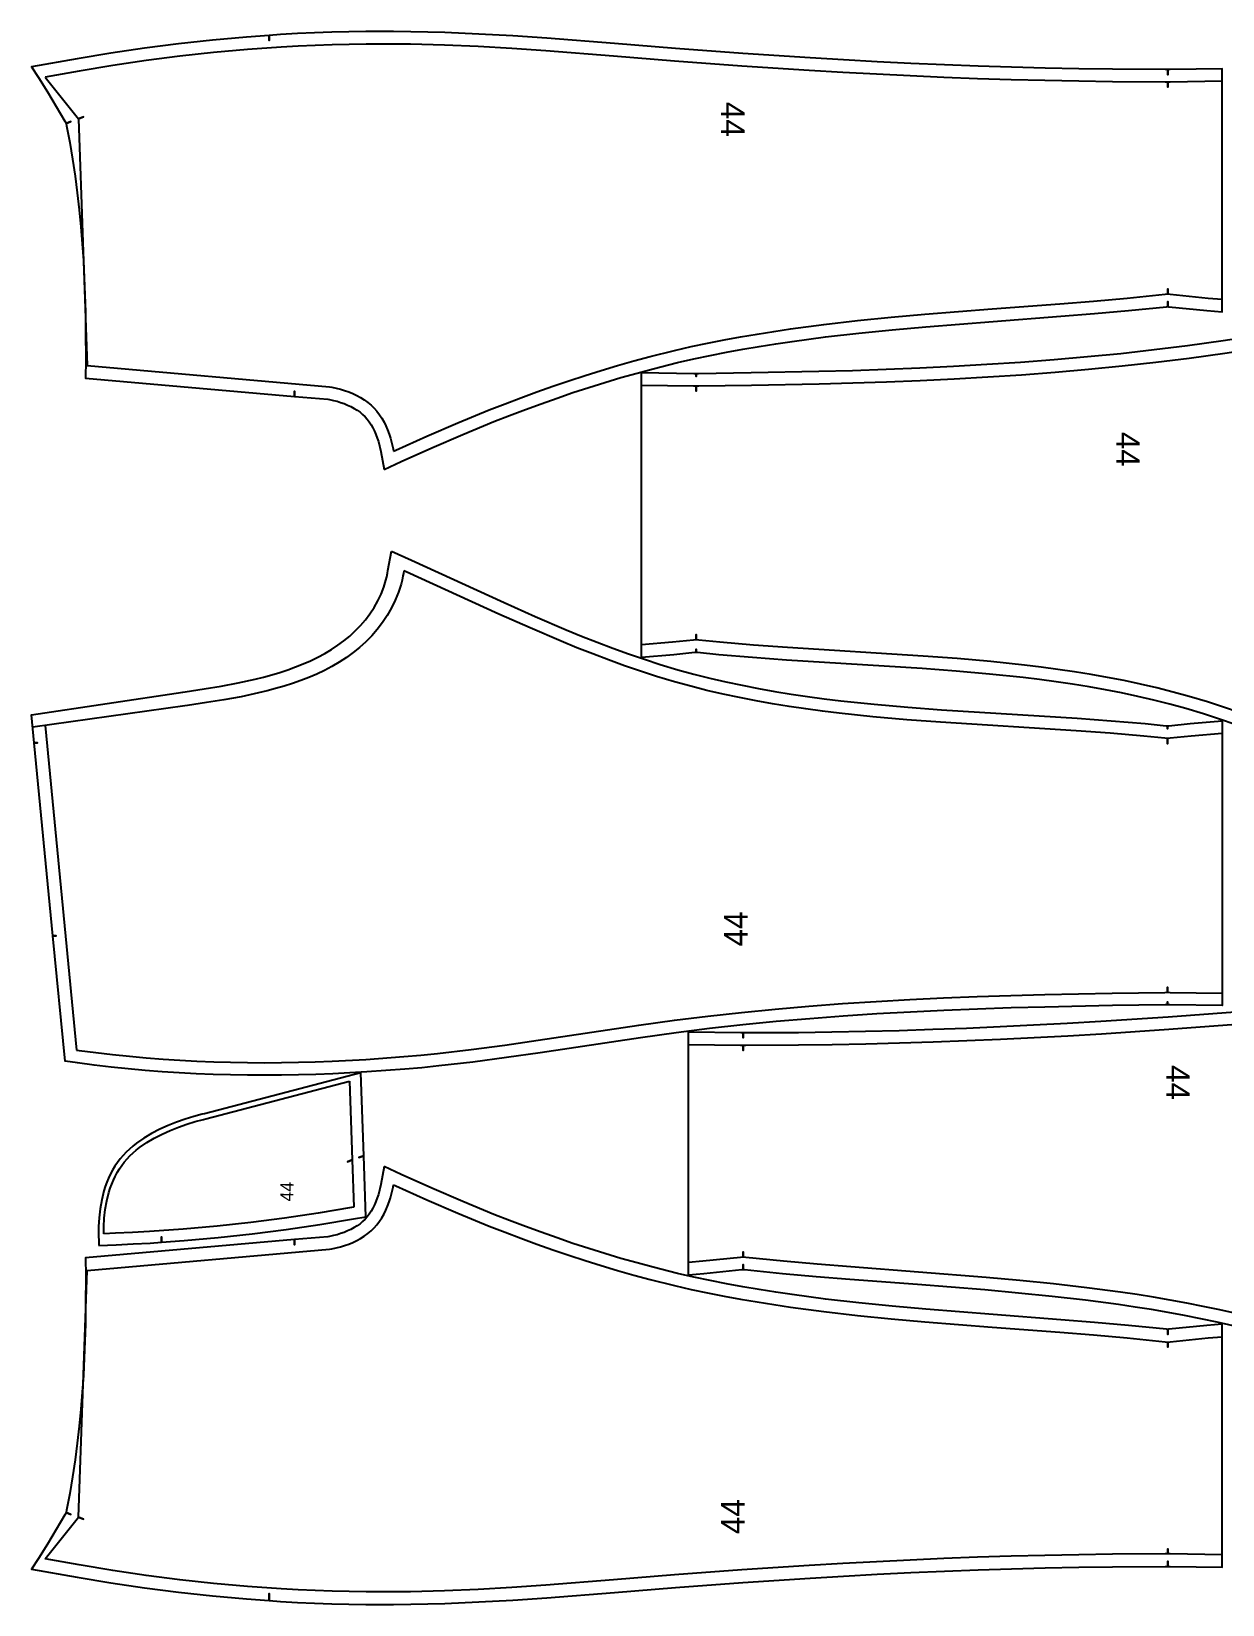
# Model space of a CAD drawing. Extents: x 0 to 2850, y 0 to 1500.
# Drawn here: x 0 to 1136, y 0 to 1500 of the extents above; entities that cross this region are included whole.
import ezdxf

# ---------------------------------------------------------------- set-up
doc = ezdxf.new("R2010")
doc.units = 0
doc.layers.add('1', color=7, linetype='CONTINUOUS')
doc.layers.add('8', color=4, linetype='CONTINUOUS')

# ---------------------------------------------------------------- blocks, each defined once
blk = doc.blocks.new('TEIL0021-0001')
at = {"layer": '1'}
blk.add_lwpolyline([(64.338181, 342.63501), (80.898758, 343.233582), (97.162918, 343.98642), (113.447983, 344.903748), (124.182213, 345.667877), (124.182205, 350.667847), (124.182213, 345.667877), (145.908081, 347.214447), (178.345062, 350.155945), (210.714203, 353.710938), (242.99939, 357.864319), (275.184082, 362.600891), (307.204407, 367.897644), (319.059448, 369.965393), (316.992004, 428.152588), (312.303589, 426.415039), (316.992004, 428.152588), (314.189087, 507.039948), (165.2612, 468.239197), (162.906982, 467.625854), (154.888031, 465.421509), (146.748947, 462.917542), (138.59494, 460.090698), (130.503845, 456.909241), (122.552834, 453.34024), (114.819344, 449.34906), (107.382362, 444.899841), (100.367317, 439.986328), (96.968208, 437.286621), (93.732704, 434.478302), (90.634956, 431.527283), (87.686684, 428.429199), (84.899727, 425.179779), (82.286385, 421.775269), (79.863472, 418.220428), (77.638771, 414.532074), (75.609291, 410.72821), (73.768379, 406.821106), (72.110268, 402.824524), (70.628517, 398.750397), (69.302803, 394.565552), (67.179634, 386.184875), (65.655289, 377.629089), (64.699387, 369.039307), (64.27269, 360.539368), (64.244003, 356.320221), (64.338181, 342.63501)], close=True, dxfattribs=at)
at = {"layer": '8'}
for points in [[(69.261307, 353.820129), (69.244095, 356.320068), (69.271835, 360.396912), (69.685501, 368.637054), (70.606522, 376.913391), (72.070625, 385.131104), (74.113625, 393.195374), (75.36338, 397.14032), (76.771248, 401.011353), (78.341682, 404.79657), (80.07917, 408.484192), (81.988197, 412.062317), (84.073219, 415.519073), (86.33857, 418.842743), (88.78318, 422.027435), (91.397804, 425.075958), (94.172615, 427.99173), (97.097694, 430.778259), (100.163216, 433.439026), (103.359291, 435.977478), (110.103615, 440.701385), (117.251747, 444.977814), (124.724709, 448.834534), (132.443604, 452.299347), (140.329468, 455.400055), (148.303329, 458.16449), (156.28627, 460.620422), (164.199326, 462.795654), (166.52179, 463.400696), (303.464966, 499.079041)], [(303.464966, 499.079041), (306.128113, 424.126312), (301.439697, 422.388763), (306.128113, 424.126312), (307.726013, 379.154663)], [(307.726013, 379.154663), (305.361694, 378.74231), (273.485596, 373.469421), (241.49675, 368.761658), (209.411942, 364.634064), (177.247787, 361.101562), (145.02092, 358.179138), (112.748001, 355.881744), (96.599503, 354.972137), (80.445694, 354.224396), (69.261307, 353.820129)]]:
    blk.add_lwpolyline(points, dxfattribs=at)
blk.add_text('44', height=12.6, rotation=88.898361, dxfattribs=at).set_placement((249.902603, 384.384216))
blk = doc.blocks.new('TEIL0016-0002')
at = {"layer": '1'}
blk.add_lwpolyline([(336.649872, 417.734009), (333.22821, 400.638), (330.932892, 391.291992), (329.875885, 387.976562), (328.632263, 384.602417), (327.250061, 381.350708), (325.728271, 378.244202), (324.067383, 375.304443), (322.268311, 372.549927), (320.330933, 369.994202), (318.240601, 367.632324), (315.958557, 365.427917), (313.465332, 363.352783), (310.772461, 361.409973), (307.896973, 359.605591), (304.859192, 357.945984), (301.682251, 356.437439), (298.39032, 355.084717), (295.010437, 353.892212), (291.567261, 352.861938), (288.090637, 351.996399), (284.470581, 351.268188), (282.766846, 350.963989), (250.981461, 348.183136), (250.981445, 343.183105), (250.981461, 348.183136), (51.742432, 330.752014), (51.781494, 328.252319), (51.932251, 316.107727), (51.918457, 283.675171), (51.659851, 267.444397), (51.21582, 251.21228), (50.572998, 234.985168), (49.718201, 218.769287), (48.638062, 202.570801), (47.319336, 186.395996), (45.74884, 170.251221), (43.913147, 154.1427), (41.799133, 138.07666), (39.393372, 122.059326), (36.682739, 106.097046), (33.653931, 90.196045), (33.180786, 87.84314), (37.869141, 86.105591), (33.180786, 87.84314), (32.006226, 85.750122), (23.940796, 71.715759), (15.594116, 57.842285), (6.980225, 44.125732), (0.25, 33.830566), (43.788269, 26.236328), (75.821838, 20.937439), (108.024414, 16.198242), (140.327576, 12.042542), (172.715759, 8.485413), (205.171082, 5.542297), (226.978149, 3.989952), (226.978149, 10.694336), (226.978149, 3.989952), (226.978149, 8.98999), (226.978165, 3.98995), (237.648926, 3.230347), (253.946655, 2.312317), (270.221008, 1.55896), (286.499939, 0.970581), (302.781555, 0.549011), (319.084045, 0.295898), (345.495728, 0.25), (361.814728, 0.447449), (394.28009, 1.311157), (426.720306, 2.719543), (459.109589, 4.571411), (491.462524, 6.767395), (555.98291, 11.78656), (614.368896, 16.515625), (678.414551, 21.305786), (742.481323, 25.529297), (774.494629, 27.411743), (806.540894, 29.136108), (838.578369, 30.693848), (870.61853, 32.07959), (902.661377, 33.287415), (934.706055, 34.311218), (966.762573, 35.145142), (998.810181, 35.782715), (1030.849609, 36.217896), (1080.96936, 36.479248), (1083.434326, 36.4785), (1083.434326, 41.478516), (1083.434326, 36.4785), (1085.773682, 36.452515), (1135.434326, 35.78833), (1135.434326, 267.636047), (1120.820435, 266.33252), (1084.67749, 262.684021), (1083.434326, 262.549377), (1083.434326, 257.549377), (1083.434326, 262.549377), (1082.203857, 262.682678), (1046.055298, 266.331848), (1013.831665, 269.206238), (981.596191, 271.831421), (917.185547, 276.730713), (852.896851, 281.827271), (820.895142, 284.691162), (788.988037, 287.898071), (757.199097, 291.544861), (725.520142, 295.732422), (709.785156, 298.051208), (694.064026, 300.544495), (678.393494, 303.219238), (662.761902, 306.089844), (647.185303, 309.165771), (631.661377, 312.4599), (616.215027, 315.979004), (592.984314, 321.745544), (577.609436, 325.8703), (562.252625, 330.228821), (546.941833, 334.805542), (531.678467, 339.592224), (516.46814, 344.579163), (501.303009, 349.760803), (486.191071, 355.126587), (471.12616, 360.670898), (456.119598, 366.381531), (441.189758, 372.243347), (411.417267, 384.445374), (381.90332, 397.175537), (352.589874, 410.39563), (336.649872, 417.734009)], close=True, dxfattribs=at)
at = {"layer": '8'}
blk.add_line((13.289429, 43.737305), (45.032288, 83.450867), dxfattribs=at)
for points in [[(53.396301, 318.85083), (284.347351, 339.056396), (286.710022, 339.478271), (290.724854, 340.285889), (294.739014, 341.285278), (298.728699, 342.479126), (302.670166, 343.869751), (306.539734, 345.459839), (310.313538, 347.251831), (313.967834, 349.248169), (317.478943, 351.451416), (320.82312, 353.864136), (323.976501, 356.488708), (326.915466, 359.327759), (329.61853, 362.381897), (332.085205, 365.635742), (334.325562, 369.065918), (336.349792, 372.648804), (338.168091, 376.360657), (339.79071, 380.177979), (341.227753, 384.077087), (342.489471, 388.034485), (344.943787, 398.027832), (345.434418, 400.479248)], [(345.434418, 400.479248), (347.614441, 399.475586), (377.059479, 386.196106), (406.764404, 373.383606), (436.720825, 361.10614), (451.790802, 355.189331), (466.920563, 349.431763), (482.109039, 343.842041), (497.355164, 338.428528), (512.657898, 333.19989), (528.016235, 328.16449), (543.429138, 323.330933), (558.895569, 318.707642), (574.414429, 314.303162), (589.984741, 310.125977), (613.434387, 304.305054), (629.083618, 300.739746), (644.77887, 297.409241), (660.517822, 294.30127), (676.297729, 291.403442), (692.116455, 288.70343), (707.971313, 286.188904), (723.859985, 283.847534), (755.728516, 279.634888), (787.702393, 275.966797), (819.761841, 272.744629), (851.887207, 269.86969), (916.256348, 264.766785), (980.651855, 259.868652), (1012.810303, 257.249695), (1044.916016, 254.385864), (1080.948853, 250.748474), (1083.434326, 250.479187), (1083.434326, 245.479187), (1083.434326, 250.479187), (1085.9198, 250.748474), (1121.952637, 254.385864), (1135.434326, 255.58844)], [(45.032288, 83.450912), (49.720642, 81.713379), (45.032288, 83.450912), (53.396301, 318.85083)], [(1135.434326, 47.789368), (1085.934204, 48.451416), (1083.434326, 48.479248), (1083.434326, 53.479248), (1083.434326, 48.479248), (1080.934326, 48.479248), (1030.736084, 48.217468), (998.608521, 47.781067), (966.484009, 47.141968), (934.363159, 46.306396), (902.246338, 45.280273), (870.133545, 44.069824), (838.025635, 42.681152), (805.922729, 41.120178), (773.825439, 39.393127), (741.734009, 37.506042), (677.570068, 33.276184), (613.434326, 28.479248), (555.033264, 23.748901), (490.590454, 18.735779), (458.359772, 16.548096), (426.117462, 14.704651), (393.859497, 13.304199), (361.581848, 12.445496), (345.434357, 12.250122), (319.186768, 12.295776), (303.029724, 12.546631), (286.871643, 12.964966), (270.714661, 13.54895), (254.560852, 14.296753), (238.412354, 15.20636), (206.139465, 17.503723), (173.912598, 20.426147), (141.748413, 23.958618), (109.663635, 28.086243), (77.674805, 32.793945), (45.798706, 38.066833), (13.289429, 43.737305)]]:
    blk.add_lwpolyline(points, dxfattribs=at)
blk.add_text('44', height=22.4, rotation=90, dxfattribs=at).set_placement((680.118164, 67.363464))
blk = doc.blocks.new('TEIL0002-0009')
at = {"layer": '1'}
blk.add_lwpolyline([(1425.532471, 164.223007), (1409.592529, 171.561386), (1380.279053, 184.781479), (1350.765137, 197.511642), (1320.992676, 209.713669), (1306.062744, 215.575485), (1291.056152, 221.286118), (1275.991211, 226.830429), (1260.879395, 232.196213), (1245.714233, 237.377853), (1230.503906, 242.364792), (1215.240479, 247.151474), (1199.929688, 251.728195), (1184.572998, 256.086731), (1169.197998, 260.211487), (1145.967285, 265.978027), (1130.520996, 269.497131), (1114.99707, 272.79126), (1099.42041, 275.867188), (1083.788818, 278.737793), (1068.118408, 281.412537), (1052.397217, 283.905823), (1036.662109, 286.224609), (1004.983215, 290.41217), (973.194336, 294.05896), (941.287231, 297.265869), (909.285461, 300.129761), (844.996765, 305.226318), (780.586121, 310.12561), (748.350647, 312.750793), (716.127075, 315.625183), (679.978455, 319.274353), (678.747986, 319.407654), (678.747986, 324.407654), (678.747986, 319.407654), (677.504822, 319.27301), (641.361877, 315.624512), (626.747986, 314.320984), (626.747986, 546.168701), (676.40863, 545.504517), (678.747986, 545.478516), (678.747986, 540.478516), (678.747986, 545.478516), (681.212952, 545.477783), (731.332703, 545.739136), (763.372192, 546.174316), (795.419739, 546.811829), (827.476257, 547.645813), (859.520935, 548.669617), (891.563782, 549.877441), (923.604004, 551.263184), (955.641479, 552.820923), (987.687744, 554.545288), (1019.70105, 556.427734), (1083.767822, 560.651184), (1147.813477, 565.441406), (1206.199463, 570.170471), (1270.719849, 575.189636), (1303.072754, 577.38562), (1335.462158, 579.237488), (1367.902344, 580.645874), (1400.367676, 581.509583), (1416.686646, 581.707031), (1443.098389, 581.661133), (1459.400879, 581.40802), (1475.682373, 580.98645), (1491.961426, 580.398071), (1508.235718, 579.644714), (1524.533447, 578.726685), (1535.204224, 577.967102), (1535.204224, 572.967041), (1535.204224, 577.967102), (1557.01123, 576.414734), (1589.466553, 573.471619), (1621.854736, 569.91449), (1654.157959, 565.758789), (1686.360596, 561.019592), (1718.394043, 555.720642), (1761.932373, 548.126465), (1755.202148, 537.831299), (1746.588379, 524.114746), (1738.241699, 510.241272), (1730.17627, 496.206848), (1729.001709, 494.1138), (1724.313232, 495.851379), (1729.001709, 494.1138), (1728.528564, 491.760986), (1725.499756, 475.859985), (1722.789062, 459.897705), (1720.383301, 443.880371), (1718.269287, 427.814331), (1716.433594, 411.705811), (1714.863037, 395.560974), (1713.544434, 379.38623), (1712.464111, 363.187744), (1711.609375, 346.971863), (1710.966553, 330.744751), (1710.522461, 314.512634), (1710.263916, 298.28186), (1710.250244, 265.849304), (1710.400879, 253.704697), (1710.439941, 251.205002), (1511.200928, 233.77388), (1511.200928, 238.773911), (1511.200928, 233.77388), (1479.415527, 230.993027), (1477.711792, 230.688828), (1474.091797, 229.960617), (1470.615112, 229.095078), (1467.171875, 228.064804), (1463.791992, 226.872299), (1460.500122, 225.519577), (1457.323242, 224.011032), (1454.2854, 222.351425), (1451.409912, 220.547043), (1448.717041, 218.604233), (1446.223877, 216.529099), (1443.941772, 214.324692), (1441.85144, 211.962814), (1439.914062, 209.407089), (1438.11499, 206.652573), (1436.454102, 203.712814), (1434.932373, 200.606308), (1433.550049, 197.354599), (1432.306396, 193.980453), (1431.249512, 190.665024), (1428.954102, 181.319016), (1425.532471, 164.223007)], close=True, dxfattribs=at)
at = {"layer": '8'}
blk.add_line((1748.893066, 538.219727), (1717.150146, 498.506165), dxfattribs=at)
for points in [[(626.747986, 534.167664), (676.248108, 533.505615), (678.747986, 533.477783), (678.747986, 528.477783), (678.747986, 533.477783), (681.247986, 533.477783), (731.446289, 533.739563), (763.573853, 534.175964), (795.698303, 534.815063), (827.819214, 535.650635), (859.936035, 536.676697), (892.048767, 537.887146), (924.156677, 539.275879), (956.259583, 540.836853), (988.356934, 542.563904), (1020.448364, 544.450989), (1084.612305, 548.680847), (1148.748047, 553.477783), (1207.14917, 558.208069), (1271.591919, 563.221252), (1303.82251, 565.408936), (1336.064941, 567.25238), (1368.322876, 568.652832), (1400.600586, 569.511536), (1416.748047, 569.706909), (1442.995605, 569.661255), (1459.152588, 569.4104), (1475.310791, 568.992065), (1491.467773, 568.40802), (1507.621582, 567.660278), (1523.77002, 566.750671), (1556.042969, 564.453308), (1588.269775, 561.530884), (1620.43396, 557.998413), (1652.518799, 553.870789), (1684.507568, 549.163025), (1716.383789, 543.890198), (1748.893066, 538.219727)], [(1717.150146, 498.506104), (1712.46167, 500.243652), (1717.150146, 498.506104), (1708.786133, 263.106201)], [(1416.748047, 181.477768), (1414.567871, 182.48143), (1385.122803, 195.76091), (1355.417969, 208.57341), (1325.461548, 220.850876), (1310.391602, 226.767685), (1295.261719, 232.525253), (1280.073242, 238.114975), (1264.827148, 243.528488), (1249.524414, 248.757126), (1234.166138, 253.792526), (1218.753174, 258.626099), (1203.286865, 263.24939), (1187.767944, 267.65387), (1172.197632, 271.831055), (1148.748047, 277.651978), (1133.098755, 281.217285), (1117.403564, 284.547791), (1101.664551, 287.655762), (1085.884521, 290.553589), (1070.065918, 293.253601), (1054.210938, 295.768127), (1038.322266, 298.109497), (1006.453796, 302.322144), (974.47998, 305.990234), (942.420471, 309.212402), (910.295166, 312.087341), (845.925964, 317.190247), (781.530457, 322.088379), (749.37207, 324.707336), (717.266296, 327.571167), (681.233459, 331.208557), (678.747986, 331.477844), (678.747986, 336.477844), (678.747986, 331.477844), (676.262512, 331.208557), (640.229675, 327.571167), (626.747986, 326.368591)], [(1708.786133, 263.106201), (1477.834961, 242.90062), (1475.472412, 242.478745), (1471.45752, 241.671127), (1467.443359, 240.671738), (1463.453613, 239.47789), (1459.512207, 238.087265), (1455.642578, 236.497177), (1451.868896, 234.705185), (1448.2146, 232.708847), (1444.703369, 230.5056), (1441.359253, 228.09288), (1438.205811, 225.468307), (1435.266846, 222.629257), (1432.563843, 219.575119), (1430.097168, 216.321274), (1427.856812, 212.891098), (1425.83252, 209.308212), (1424.014282, 205.596359), (1422.391602, 201.779037), (1420.95459, 197.879929), (1419.692871, 193.922531), (1417.238525, 183.929184), (1416.748047, 181.477768)]]:
    blk.add_lwpolyline(points, dxfattribs=at)
blk.add_text('44', height=22.4, rotation=270, dxfattribs=at).set_placement((1082.064209, 514.593567))
blk = doc.blocks.new('TEIL0004-0010')
at = {"layer": '1'}
blk.add_lwpolyline([(1373.883545, 741.461975), (1354.806885, 750.072327), (1266.414551, 790.483337), (1236.911377, 803.628296), (1207.289307, 816.297974), (1192.479248, 822.369812), (1177.607422, 828.257141), (1162.695557, 833.925049), (1147.73877, 839.349792), (1132.730591, 844.507935), (1117.678955, 849.371826), (1100.646973, 854.475159), (1085.498901, 858.641296), (1070.256836, 862.494751), (1054.926514, 866.050964), (1039.511963, 869.325867), (1024.020386, 872.335022), (1008.448792, 875.095764), (992.80835, 877.622925), (977.09967, 879.933289), (961.326294, 882.043091), (945.527222, 883.964355), (913.668945, 887.330322), (881.663025, 890.15033), (849.522766, 892.558533), (720.089294, 900.744019), (687.695374, 903.09668), (655.390259, 905.838867), (635.23407, 907.81311), (633.960022, 907.94519), (633.960022, 910.945251), (633.960022, 907.94519), (632.668152, 907.811279), (612.534485, 905.839294), (581.960022, 903.244019), (581.960022, 960.009521), (581.960022, 1174.700439), (631.620667, 1174.036255), (633.960022, 1174.010254), (633.960022, 1171.010254), (633.960022, 1174.010254), (636.299744, 1174.036255), (686.510986, 1174.707764), (750.78302, 1176.006592), (782.880737, 1176.897095), (814.977539, 1177.982178), (847.055542, 1179.286377), (879.109619, 1180.834595), (911.134949, 1182.651489), (943.120728, 1184.761475), (975.074768, 1187.190063), (1006.980591, 1189.961182), (1038.839355, 1193.099976), (1070.64624, 1196.631104), (1102.4021, 1200.579956), (1136.24585, 1205.247681), (1232.054199, 1219.569092), (1264.116943, 1224.182617), (1296.279785, 1228.451782), (1328.523438, 1232.21167), (1344.740967, 1233.856689), (1360.985596, 1235.313721), (1397.342529, 1237.971069), (1429.756348, 1239.679443), (1446.030029, 1240.292603), (1462.286133, 1240.737061), (1478.551025, 1241.009399), (1494.822998, 1241.105225), (1511.096069, 1241.019897), (1527.369507, 1240.749023), (1543.638184, 1240.28833), (1559.899414, 1239.633179), (1576.150513, 1238.779053), (1592.386963, 1237.72168), (1608.606689, 1236.456299), (1624.806396, 1234.978638), (1640.981934, 1233.28418), (1657.130615, 1231.368164), (1673.205566, 1229.2323), (1684.991455, 1227.581543), (1696.568848, 1108.141357), (1693.568848, 1108.141357), (1696.568848, 1108.141357), (1714.399658, 924.1875), (1711.399658, 924.1875), (1714.399658, 924.1875), (1717.004639, 897.313477), (1572.671631, 875.904297), (1570.327026, 875.556519), (1552.273926, 872.798401), (1536.066406, 870.082825), (1519.846436, 867.000305), (1503.700439, 863.428711), (1495.822266, 861.455139), (1487.984253, 859.311401), (1480.261597, 856.999451), (1472.673828, 854.507568), (1465.24231, 851.825378), (1457.985352, 848.942078), (1450.920898, 845.847107), (1444.067993, 842.531067), (1437.444092, 838.984802), (1431.064941, 835.198792), (1424.945557, 831.163635), (1419.098999, 826.869507), (1413.537354, 822.305786), (1408.270752, 817.460022), (1403.307617, 812.318054), (1398.654053, 806.860779), (1394.327881, 801.087708), (1390.370361, 795.03717), (1386.829346, 788.760925), (1383.747559, 782.30896), (1381.166016, 775.734253), (1379.074951, 768.940369), (1378.296631, 765.745483), (1377.596436, 762.245361), (1377.181885, 759.925171), (1373.883545, 741.461975)], close=True, dxfattribs=at)
at = {"layer": '8'}
blk.add_line((1673.959961, 1217.009521), (1703.959961, 907.50946), dxfattribs=at)
for points in [[(581.960022, 1162.699341), (631.460144, 1162.037354), (633.960022, 1162.009521), (633.960022, 1157.009521), (633.960022, 1162.009521), (636.4599, 1162.037354), (686.716125, 1162.709473), (751.074158, 1164.01001), (783.253784, 1164.902832), (815.427612, 1165.990601), (847.591003, 1167.29834), (879.739258, 1168.850952), (911.867615, 1170.673706), (943.971558, 1172.791504), (976.046326, 1175.229248), (1008.087219, 1178.012085), (1040.0896, 1181.165039), (1072.048706, 1184.713135), (1103.959961, 1188.681152), (1137.952148, 1193.369385), (1233.795166, 1207.696045), (1265.76001, 1212.29541), (1297.763672, 1216.543457), (1329.824219, 1220.281982), (1345.881592, 1221.910767), (1361.959961, 1223.352905), (1398.095703, 1225.994141), (1430.29834, 1227.691284), (1446.419922, 1228.298828), (1462.550781, 1228.739746), (1478.687256, 1229.01001), (1494.826416, 1229.10498), (1510.964844, 1229.020386), (1527.099365, 1228.751953), (1543.226318, 1228.295166), (1559.342773, 1227.645874), (1575.445312, 1226.799561), (1591.530518, 1225.751953), (1607.595215, 1224.498779), (1623.63623, 1223.035645), (1639.650146, 1221.35791), (1655.633545, 1219.46167), (1671.583252, 1217.342407), (1673.959961, 1217.009521)], [(1361.959961, 760.00946), (1359.772461, 760.996826), (1271.349365, 801.421814), (1241.713135, 814.626038), (1211.926514, 827.36615), (1196.963867, 833.500549), (1181.947754, 839.444946), (1166.873291, 845.174744), (1151.735107, 850.665222), (1136.528076, 855.891846), (1121.246826, 860.829834), (1103.959961, 866.009521), (1088.562012, 870.244385), (1073.083862, 874.157593), (1057.529419, 877.765747), (1041.903442, 881.085632), (1026.209839, 884.134033), (1010.453186, 886.927551), (994.637451, 889.483032), (978.767151, 891.817139), (962.846375, 893.946655), (946.879639, 895.888306), (914.824951, 899.274963), (882.637329, 902.110901), (850.351318, 904.53009), (720.905334, 912.71637), (688.639526, 915.059692), (656.480347, 917.78949), (636.446716, 919.751709), (633.960022, 920.009521), (633.960022, 925.009521), (633.960022, 920.009521), (631.473328, 919.751709), (611.439758, 917.78949), (581.960022, 915.28717)], [(1715.854004, 909.182373), (1570.859375, 888.788635), (1568.383789, 888.440369), (1550.19165, 885.800964), (1533.727295, 883.169495), (1517.143555, 880.146912), (1500.590576, 876.615662), (1492.372559, 874.622498), (1484.218506, 872.458191), (1476.147339, 870.107849), (1468.177734, 867.556824), (1460.328369, 864.790466), (1452.618164, 861.794006), (1445.065918, 858.552734), (1437.690308, 855.052063), (1430.510132, 851.277161), (1423.544189, 847.21344), (1416.811401, 842.84613), (1410.330322, 838.160583), (1404.119629, 833.142029), (1398.198486, 827.775818), (1392.585449, 822.04718), (1387.299316, 815.941833), (1382.369873, 809.465881), (1377.843018, 802.657043), (1373.765625, 795.555481), (1370.185059, 788.201721), (1367.148438, 780.635925), (1364.703003, 772.89856), (1363.716797, 768.978088), (1362.895996, 765.029785), (1362.456055, 762.670471), (1361.959961, 760.00946)]]:
    blk.add_lwpolyline(points, dxfattribs=at)
blk.add_text('44', height=22.4, rotation=270, dxfattribs=at).set_placement((1034.375122, 1118.342285))
blk = doc.blocks.new('TEIL0018-0011')
at = {"layer": '1'}
blk.add_lwpolyline([(343.371033, 1004.476196), (362.447601, 995.865845), (450.840088, 955.454834), (480.343292, 942.309875), (509.96521, 929.640198), (524.775391, 923.568359), (539.647156, 917.68103), (554.559021, 912.013123), (569.515808, 906.588379), (584.523987, 901.430237), (599.575684, 896.566345), (616.607666, 891.463013), (631.755737, 887.296875), (646.997803, 883.44342), (662.328125, 879.887207), (677.742554, 876.612305), (693.234253, 873.603149), (708.805786, 870.842407), (724.446289, 868.315247), (740.154907, 866.004883), (755.928345, 863.895081), (771.727417, 861.973816), (803.585693, 858.607849), (835.591553, 855.787842), (867.731812, 853.379639), (997.165283, 845.194153), (1029.559204, 842.841492), (1061.86438, 840.099304), (1082.020508, 838.125061), (1083.294556, 837.992981), (1083.294556, 834.99292), (1083.294556, 837.992981), (1084.586426, 838.126892), (1104.720093, 840.098877), (1135.294556, 842.694153), (1135.294556, 785.92865), (1135.294556, 571.237732), (1085.633911, 571.901917), (1083.294556, 571.927917), (1083.294556, 574.927979), (1083.294556, 571.927917), (1080.954834, 571.901917), (1030.743652, 571.230408), (966.471558, 569.931519), (934.373901, 569.041077), (902.2771, 567.955994), (870.199097, 566.651794), (838.14502, 565.103638), (806.119629, 563.286743), (774.13385, 561.176758), (742.17981, 558.748108), (710.273987, 555.97699), (678.415283, 552.838196), (646.608398, 549.307068), (614.852478, 545.358276), (581.008789, 540.690491), (485.200348, 526.369141), (453.137543, 521.755493), (420.974701, 517.486389), (388.731232, 513.726562), (372.51355, 512.081482), (356.26889, 510.624451), (319.91214, 507.967041), (287.498291, 506.258789), (271.224548, 505.645569), (254.968445, 505.201111), (238.703491, 504.928772), (222.431519, 504.833008), (206.158508, 504.918335), (189.885071, 505.189087), (173.616455, 505.649841), (157.355225, 506.304993), (141.104065, 507.159058), (124.867554, 508.216492), (108.647949, 509.481812), (92.448059, 510.959534), (76.272522, 512.654053), (60.12384, 514.569946), (44.049011, 516.705933), (32.263062, 518.356567), (20.685661, 637.796753), (23.685669, 637.796753), (20.685661, 637.796753), (2.854913, 821.750671), (5.854919, 821.750671), (2.854913, 821.750671), (0.25, 848.624695), (144.582947, 870.033875), (146.927551, 870.381653), (164.980652, 873.139771), (181.188171, 875.855347), (197.408142, 878.937866), (213.554077, 882.50946), (221.432312, 884.483032), (229.270325, 886.62677), (236.992981, 888.938721), (244.580688, 891.430603), (252.012268, 894.112793), (259.269226, 896.996094), (266.33374, 900.091064), (273.186584, 903.407104), (279.810547, 906.953369), (286.189697, 910.73938), (292.309021, 914.774536), (298.155579, 919.068665), (303.717224, 923.632385), (308.983887, 928.478149), (313.94696, 933.620117), (318.600586, 939.077393), (322.926727, 944.850464), (326.884216, 950.901001), (330.425262, 957.177246), (333.506958, 963.629211), (336.088501, 970.203918), (338.179626, 976.997803), (338.957916, 980.192688), (339.658081, 983.69281), (340.072601, 986.013), (343.371033, 1004.476196)], close=True, dxfattribs=at)
at = {"layer": '8'}
blk.add_line((13.294556, 838.428711), (43.294556, 528.928711), dxfattribs=at)
for points in [[(355.294586, 985.928711), (354.798523, 983.2677), (354.358673, 980.908386), (353.537872, 976.960083), (352.551575, 973.039612), (350.106171, 965.302246), (347.06958, 957.73645), (343.489014, 950.38269), (339.411652, 943.281128), (334.884644, 936.47229), (329.955231, 929.996338), (324.669189, 923.890991), (319.056091, 918.162354), (313.134888, 912.796143), (306.924316, 907.777588), (300.443176, 903.092041), (293.710327, 898.724731), (286.744446, 894.661011), (279.56427, 890.886108), (272.188721, 887.385437), (264.636414, 884.144165), (256.926208, 881.147705), (249.076904, 878.381348), (241.107239, 875.830322), (233.036011, 873.47998), (224.882019, 871.315674), (216.664001, 869.32251), (200.110962, 865.79126), (183.527283, 862.768677), (167.062988, 860.137207), (148.870789, 857.497803), (146.395142, 857.149536), (1.400513, 836.755798)], [(1135.294556, 830.651001), (1105.814819, 828.148682), (1085.78125, 826.186462), (1083.294556, 825.92865), (1083.294556, 820.92865), (1083.294556, 825.92865), (1080.807861, 826.186462), (1060.774292, 828.148682), (1028.615112, 830.878479), (996.349243, 833.221802), (866.90332, 841.408081), (834.61731, 843.827271), (802.429688, 846.663208), (770.375, 850.049866), (754.408203, 851.991516), (738.487427, 854.121033), (722.617188, 856.455139), (706.801392, 859.01062), (691.0448, 861.804138), (675.351196, 864.852539), (659.725098, 868.172424), (644.170776, 871.780579), (628.692505, 875.693787), (613.294556, 879.92865), (596.007812, 885.108337), (580.726562, 890.046326), (565.519409, 895.272949), (550.381226, 900.763428), (535.306763, 906.493225), (520.290771, 912.437622), (505.328003, 918.572021), (475.541473, 931.312134), (445.905243, 944.516357), (357.482086, 984.941345), (355.294586, 985.928711)], [(43.294556, 528.928711), (45.671387, 528.595825), (61.621094, 526.47644), (77.604492, 524.5802), (93.618347, 522.902588), (109.659302, 521.439392), (125.72406, 520.186157), (141.809326, 519.13855), (157.911804, 518.292297), (174.028198, 517.642944), (190.155273, 517.186279), (206.289673, 516.917786), (222.428101, 516.833191), (238.567261, 516.928162), (254.703857, 517.198364), (270.834595, 517.639404), (286.956238, 518.246887), (319.158783, 519.944031), (355.294556, 522.585205), (371.372986, 524.027344), (387.430328, 525.656128), (419.490967, 529.394653), (451.494659, 533.6427), (483.459412, 538.242188), (579.30249, 552.568726), (613.294556, 557.256958), (645.205872, 561.225098), (677.164978, 564.773132), (709.167358, 567.926025), (741.208252, 570.708923), (773.28302, 573.146729), (805.386963, 575.264465), (837.515381, 577.087158), (869.663574, 578.639893), (901.827026, 579.947632), (934.000854, 581.035339), (966.18042, 581.928101), (1030.538452, 583.228699), (1080.794678, 583.900879), (1083.294556, 583.92865), (1083.294556, 588.92865), (1083.294556, 583.92865), (1085.794434, 583.900879), (1135.294556, 583.238831)]]:
    blk.add_lwpolyline(points, dxfattribs=at)
blk.add_text('44', height=22.4, rotation=90, dxfattribs=at).set_placement((682.879395, 627.595947))
blk = doc.blocks.new('TEIL0003-0012')
at = {"layer": '1'}
blk.add_lwpolyline([(336.649902, 1082.515991), (352.589905, 1089.85437), (381.903381, 1103.074463), (411.417297, 1115.804688), (441.189819, 1128.006592), (456.119629, 1133.868408), (471.126221, 1139.579102), (486.191101, 1145.123413), (501.30304, 1150.489258), (516.468201, 1155.670898), (531.678467, 1160.657715), (546.941895, 1165.444458), (562.252686, 1170.02124), (577.609497, 1174.379639), (592.984375, 1178.504395), (616.215088, 1184.270996), (631.661377, 1187.790039), (647.185303, 1191.084229), (662.761963, 1194.160156), (678.393555, 1197.030762), (694.064087, 1199.705566), (709.785156, 1202.19873), (725.520203, 1204.517578), (757.199158, 1208.705078), (788.988037, 1212.351929), (820.895142, 1215.558838), (852.896912, 1218.422729), (917.185608, 1223.519287), (981.596252, 1228.418701), (1013.831726, 1231.043823), (1046.055298, 1233.918213), (1082.203857, 1237.567383), (1083.434326, 1237.700684), (1083.434326, 1242.700684), (1083.434326, 1237.700684), (1084.67749, 1237.56604), (1120.820557, 1233.91748), (1135.434326, 1232.614014), (1135.434326, 1464.46167), (1085.773682, 1463.797607), (1083.434326, 1463.771484), (1083.434326, 1458.771484), (1083.434326, 1463.771484), (1080.969482, 1463.770752), (1030.849609, 1464.032227), (998.810181, 1464.467285), (966.762634, 1465.104858), (934.706116, 1465.938843), (902.661438, 1466.962646), (870.618591, 1468.17041), (838.578369, 1469.556152), (806.540894, 1471.113892), (774.49469, 1472.838257), (742.481384, 1474.720703), (678.414612, 1478.944214), (614.368896, 1483.734375), (555.982971, 1488.463379), (491.462524, 1493.482666), (459.109619, 1495.678589), (426.720337, 1497.530518), (394.28009, 1498.938843), (361.814758, 1499.80249), (345.495728, 1500), (319.084045, 1499.954102), (302.781555, 1499.700928), (286.499939, 1499.279419), (270.221008, 1498.69104), (253.94664, 1497.937622), (237.648911, 1497.019653), (226.978134, 1496.26001), (226.978134, 1491.26001), (226.978134, 1496.26001), (205.171066, 1494.707642), (172.715744, 1491.764526), (140.32756, 1488.207397), (108.024414, 1484.051758), (75.821838, 1479.3125), (43.788269, 1474.013672), (0.25, 1466.419434), (6.980225, 1456.124268), (15.594116, 1442.407715), (23.940796, 1428.53418), (32.006226, 1414.499756), (33.180786, 1412.406738), (37.869141, 1414.144287), (33.180786, 1412.406738), (33.653931, 1410.053955), (36.682739, 1394.152832), (39.393372, 1378.190674), (41.799133, 1362.17334), (43.913147, 1346.107178), (45.74884, 1329.998779), (47.319336, 1313.854004), (48.638062, 1297.679199), (49.718201, 1281.480713), (50.572998, 1265.264771), (51.21582, 1249.037598), (51.659851, 1232.805542), (51.918457, 1216.574707), (51.932251, 1184.142212), (51.781494, 1171.997559), (51.742432, 1169.497925), (250.981445, 1152.066895), (250.981461, 1157.066895), (250.981445, 1152.066895), (282.766846, 1149.286011), (284.470581, 1148.981812), (288.090637, 1148.25354), (291.567261, 1147.388062), (295.010437, 1146.357788), (298.39032, 1145.165283), (301.682251, 1143.8125), (304.859192, 1142.303955), (307.896973, 1140.644409), (310.772461, 1138.840088), (313.465393, 1136.897217), (315.958618, 1134.822021), (318.240662, 1132.617676), (320.330994, 1130.255859), (322.268372, 1127.700073), (324.067444, 1124.945557), (325.728333, 1122.005859), (327.250122, 1118.899292), (328.632324, 1115.647583), (329.875916, 1112.273438), (330.932922, 1108.958008), (333.228271, 1099.612061), (336.649902, 1082.515991)], close=True, dxfattribs=at)
at = {"layer": '8'}
blk.add_line((13.289429, 1456.512695), (45.032288, 1416.799072), dxfattribs=at)
for points in [[(1135.434326, 1452.460693), (1085.934326, 1451.798584), (1083.434326, 1451.770752), (1083.434326, 1446.770752), (1083.434326, 1451.770752), (1080.934326, 1451.770752), (1030.736084, 1452.032593), (998.608521, 1452.468994), (966.48407, 1453.108032), (934.363159, 1453.943604), (902.246338, 1454.969727), (870.133606, 1456.180176), (838.025696, 1457.568848), (805.922791, 1459.129883), (773.825439, 1460.856934), (741.734009, 1462.743896), (677.570068, 1466.973877), (613.434387, 1471.770752), (555.033264, 1476.501099), (490.590454, 1481.51416), (458.359802, 1483.701904), (426.117493, 1485.54541), (393.859497, 1486.945801), (361.581848, 1487.804443), (345.434387, 1487.999878), (319.186768, 1487.954224), (303.029724, 1487.703369), (286.871643, 1487.285034), (270.714661, 1486.70105), (254.560837, 1485.953247), (238.412338, 1485.043579), (206.13945, 1482.746216), (173.912582, 1479.823853), (141.748398, 1476.291382), (109.663635, 1472.163696), (77.674805, 1467.456055), (45.798706, 1462.183105), (13.289429, 1456.512695)], [(45.032288, 1416.799072), (49.720642, 1418.536621), (45.032288, 1416.799072), (53.396301, 1181.39917)], [(345.434448, 1099.770752), (347.614502, 1100.774414), (377.059509, 1114.053955), (406.764465, 1126.866455), (436.720886, 1139.143799), (451.790833, 1145.060669), (466.920593, 1150.818237), (482.10907, 1156.407959), (497.355194, 1161.821533), (512.657959, 1167.050049), (528.016235, 1172.085449), (543.429199, 1176.919067), (558.89563, 1181.542358), (574.414429, 1185.946777), (589.984741, 1190.124023), (613.434448, 1195.944946), (629.083618, 1199.510254), (644.778931, 1202.84082), (660.517822, 1205.94873), (676.297852, 1208.846558), (692.116577, 1211.546631), (707.971375, 1214.061035), (723.860046, 1216.402466), (755.728577, 1220.615112), (787.702393, 1224.283203), (819.761902, 1227.505371), (851.887207, 1230.380371), (916.256409, 1235.483276), (980.651917, 1240.381348), (1012.810303, 1243.000366), (1044.916016, 1245.864258), (1080.948975, 1249.501587), (1083.434326, 1249.770874), (1083.434326, 1254.770874), (1083.434326, 1249.770874), (1085.919922, 1249.501587), (1121.952637, 1245.864258), (1135.434326, 1244.661621)], [(53.396301, 1181.39917), (284.347351, 1161.193604), (286.710022, 1160.771729), (290.724854, 1159.964111), (294.739014, 1158.964722), (298.728699, 1157.770874), (302.670166, 1156.380249), (306.539734, 1154.790161), (310.313538, 1152.998169), (313.967896, 1151.001831), (317.479004, 1148.798584), (320.823181, 1146.385864), (323.976562, 1143.76123), (326.915527, 1140.922241), (329.618591, 1137.868164), (332.085266, 1134.614258), (334.325623, 1131.184082), (336.349854, 1127.601196), (338.168152, 1123.889404), (339.790771, 1120.072021), (341.227783, 1116.172852), (342.489502, 1112.215576), (344.943848, 1102.222168), (345.434448, 1099.770752)]]:
    blk.add_lwpolyline(points, dxfattribs=at)
blk.add_text('44', height=22.4, rotation=270, dxfattribs=at).set_placement((657.718201, 1432.886475))

msp = doc.modelspace()

# ---------------------------------------------------------------- block references
at = {"layer": '1'}
for name in ['TEIL0003-0012', 'TEIL0004-0010', 'TEIL0018-0011', 'TEIL0002-0009', 'TEIL0021-0001', 'TEIL0016-0002']:
    msp.add_blockref(name, (0, 0), dxfattribs=at)

doc.saveas('drawing.dxf')
